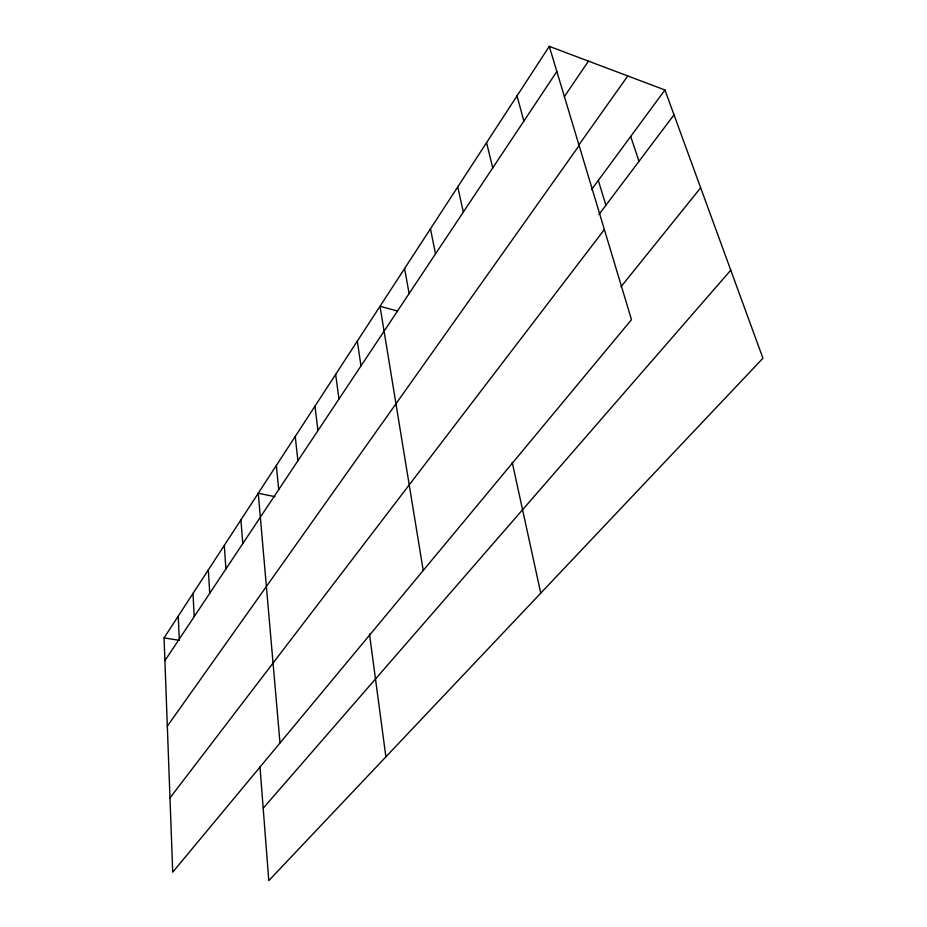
<?xml version="1.0" encoding="UTF-8"?>
<svg xmlns="http://www.w3.org/2000/svg" width="927" height="927" viewBox="0 0 927 927"><rect width="100%" height="100%" fill="white"/><g stroke="black" fill="none" stroke-linecap="round" stroke-linejoin="round"><path stroke-width="1.39" d="M549.282 46.35L631.484 319.676L172.723 872.18L164.056 637.903L549.282 46.35L664.937 89.977L762.944 358.251L268.784 880.65L259.989 766.838M164.902 660.661L556.849 71.518M564.358 96.605L588.471 61.136M579.085 144.647L627.776 75.968M167.323 726.154L579.12 145.562M591.484 189.664L664.937 89.977M598.946 214.485L674.01 114.844M169.977 797.938L604.369 229.537M620.951 286.825L700.661 187.787M263.187 808.217L730.766 270.186M164.056 637.903L179.363 640.314M274.96 496.687L258.262 493.234L280 742.979M397.637 311.101L380.012 306.269L423.222 570.487M630.696 136.443L639.004 161.31M598.309 180.406L605.91 205.238M517.023 95.887L523.859 121.113M486.559 142.665L492.735 167.891M457.753 186.895L463.326 212.086M512.249 462.399L540.754 593.141M430.476 228.795L435.505 253.917M404.589 268.529L409.12 293.558M357.312 341.136L360.985 365.922M335.655 374.381L338.958 399.027M369.467 633.871L385.887 756.849M314.995 406.119L317.949 430.603M295.25 436.443L297.891 460.765M276.35 465.458L278.703 489.595M240.927 519.85L242.77 543.616M224.299 545.389L225.91 568.958M208.332 569.896L209.734 593.268M193.001 593.454L194.195 616.617M178.251 616.107L179.259 639.062"/></g></svg>
